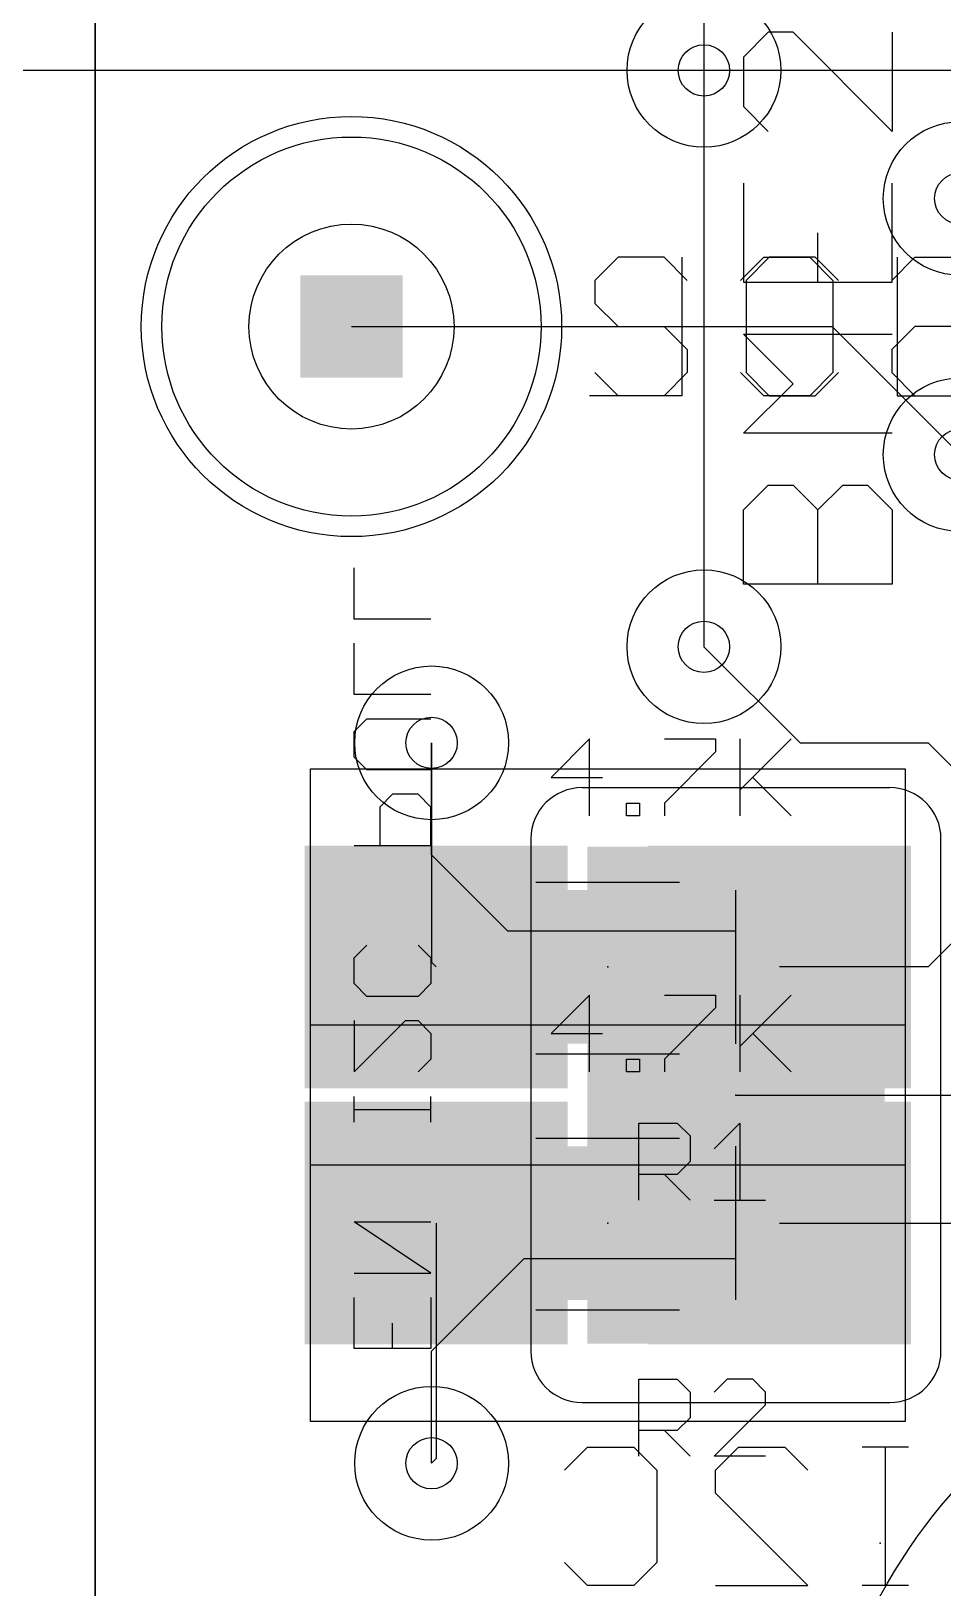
# Model space of a CAD drawing. Extents: x -47 to 60, y -34 to 22.
# Drawn here: x -0.32 to 4.2, y 3.91 to 11.62 of the extents above; entities that cross this region are included whole.
import ezdxf

# ---------------------------------------------------------------- set-up
doc = ezdxf.new("R2010")
doc.units = 0
for name, color, linetype in [('1', 12, 'CONTINUOUS'), ('16', 132, 'CONTINUOUS'), ('17', 110, 'CONTINUOUS'), ('18', 110, 'CONTINUOUS'), ('20', 53, 'CONTINUOUS'), ('21', 253, 'CONTINUOUS'), ('22', 53, 'CONTINUOUS'), ('23', 53, 'CONTINUOUS'), ('24', 53, 'CONTINUOUS'), ('25', 253, 'CONTINUOUS'), ('27', 253, 'CONTINUOUS'), ('28', 253, 'CONTINUOUS'), ('29', 253, 'CONTINUOUS'), ('30', 253, 'CONTINUOUS'), ('31', 253, 'CONTINUOUS'), ('35', 253, 'CONTINUOUS'), ('39', 12, 'CONTINUOUS'), ('44', 253, 'CONTINUOUS'), ('47', 253, 'CONTINUOUS'), ('51', 253, 'CONTINUOUS')]:
    doc.layers.add(name, color=color, linetype=linetype)

# ---------------------------------------------------------------- blocks, each defined once
blk = doc.blocks.new('RECT')
blk.add_solid([(-0.5, -0.5), (0.5, -0.5), (-0.5, 0.5), (0.5, 0.5)])
blk = doc.blocks.new('ROUNDP')
blk.add_circle((0, 0), 0.5)
blk = doc.blocks.new('ROUNDV')
blk.add_circle((0, 0), 0.5)

msp = doc.modelspace()

# ---------------------------------------------------------------- linework, layer by layer
at = {"layer": '1'}
for p, q in [((0, 20.32), (0, 0)), ((3.0163, 11.43), (3.0163, 8.5725)), ((1.6669, 8.0962), (1.6669, 7.0081)), ((4.2862, 7.1438), (4.1275, 6.985)), ((1.6669, 7.0081), (1.69, 6.985)), ((4.1275, 6.985), (3.39, 6.985)), ((1.69, 5.715), (1.69, 4.5475)), ((3.39, 5.715), (4.2862, 5.715)), ((1.69, 4.5475), (1.6669, 4.5244))]:
    msp.add_line(p, q, dxfattribs=at)
at = {"layer": '16'}
for p, q in [((0, 0), (0, 20.32)), ((3.0163, 14.7637), (3.0163, 11.43)), ((1.27, 10.16), (3.6513, 10.16)), ((3.6513, 10.16), (4.2862, 9.525)), ((3.0163, 8.5725), (3.4925, 8.0962)), ((1.6669, 7.5406), (1.6669, 8.0962)), ((3.4925, 8.0962), (4.1275, 8.0962)), ((4.1275, 8.0962), (4.445, 7.7788)), ((2.0447, 7.1628), (1.6669, 7.5406)), ((3.175, 6.604), (3.175, 7.366)), ((3.175, 7.1628), (2.0447, 7.1628)), ((3.175, 6.35), (4.445, 6.35)), ((3.175, 5.334), (3.175, 6.096)), ((2.1241, 5.5372), (1.6669, 5.08)), ((3.175, 5.5372), (2.1241, 5.5372)), ((1.6669, 4.5244), (1.6669, 5.08))]:
    msp.add_line(p, q, dxfattribs=at)
at = {"layer": '20'}
msp.add_line((0, 20.32), (0, 0), dxfattribs=at)
at = {"layer": '21'}
for p, q in [((2.5909, 10.5035), (2.4765, 10.3891)), ((2.8197, 10.5035), (2.5909, 10.5035)), ((2.9341, 10.3891), (2.8197, 10.5035)), ((3.3393, 10.5035), (3.2249, 10.3891)), ((3.5681, 10.5035), (3.3393, 10.5035)), ((3.6825, 10.3891), (3.5681, 10.5035)), ((3.9733, 10.5035), (3.9733, 9.8171)), ((2.4765, 10.3891), (2.4765, 10.2747)), ((3.2249, 10.3891), (3.2249, 9.9315)), ((2.4765, 10.2747), (2.5909, 10.1603)), ((2.5909, 10.1603), (2.8197, 10.1603)), ((2.8197, 10.1603), (2.9341, 10.0459)), ((2.9341, 10.0459), (2.9341, 9.9315)), ((2.5909, 9.8171), (2.4765, 9.9315)), ((2.9341, 9.9315), (2.8197, 9.8171)), ((3.2249, 9.9315), (3.3393, 9.8171)), ((3.5681, 9.8171), (3.6825, 9.9315)), ((2.8197, 9.8171), (2.5909, 9.8171)), ((3.3393, 9.8171), (3.5681, 9.8171)), ((3.9733, 9.8171), (4.4309, 9.8171))]:
    msp.add_line(p, q, dxfattribs=at)
at = {"layer": '22'}
for p, q in [((2.9074, 10.5035), (2.9074, 9.8171)), ((3.1982, 10.3891), (3.3126, 10.5035)), ((3.3126, 10.5035), (3.5414, 10.5035)), ((3.5414, 10.5035), (3.6558, 10.3891)), ((3.9467, 10.3891), (4.0611, 10.5035)), ((4.0611, 10.5035), (4.2899, 10.5035)), ((3.6558, 10.3891), (3.6558, 9.9315)), ((4.0611, 10.1603), (3.9467, 10.0459)), ((4.2899, 10.1603), (4.0611, 10.1603)), ((3.9467, 10.0459), (3.9467, 9.9315)), ((3.3126, 9.8171), (3.1982, 9.9315)), ((3.6558, 9.9315), (3.5414, 9.8171)), ((3.9467, 9.9315), (4.0611, 9.8171)), ((2.9074, 9.8171), (2.4498, 9.8171)), ((3.5414, 9.8171), (3.3126, 9.8171)), ((4.0611, 9.8171), (4.2899, 9.8171)), ((2.413, 7.874), (3.937, 7.874)), ((2.159, 7.62), (2.159, 5.08)), ((4.191, 5.08), (4.191, 7.62)), ((2.413, 4.826), (3.937, 4.826)), ((2.3251, 4.4899), (2.4395, 4.6043)), ((2.4395, 4.6043), (2.6683, 4.6043)), ((2.6683, 4.6043), (2.7827, 4.4899)), ((3.0735, 4.4899), (3.1879, 4.6043)), ((3.1879, 4.6043), (3.4167, 4.6043)), ((3.4167, 4.6043), (3.5311, 4.4899)), ((4.03, 4.6043), (3.8012, 4.6043)), ((3.9156, 3.918), (3.9156, 4.6043)), ((2.7827, 4.4899), (2.7827, 4.0323)), ((3.0735, 4.3755), (3.0735, 4.4899)), ((3.5311, 3.918), (3.0735, 4.3755)), ((2.4395, 3.918), (2.3251, 4.0323)), ((2.7827, 4.0323), (2.6683, 3.918)), ((2.6683, 3.918), (2.4395, 3.918)), ((3.0735, 3.918), (3.5311, 3.918)), ((4.03, 3.918), (3.8012, 3.918))]:
    msp.add_line(p, q, dxfattribs=at)
for centre, start, end in [((2.413, 7.62), 90, 180), ((3.937, 7.62), 0, 90), ((2.413, 5.08), 180, 270), ((3.937, 5.08), 270, 0)]:
    msp.add_arc(centre, 0.254, start, end, dxfattribs=at)
at = {"layer": '23'}
for p in [(2.54, 6.985), (2.54, 5.715), (3.8894, 4.1275)]:
    msp.add_point(p, dxfattribs=at)
at = {"layer": '24'}
msp.add_point((3.175, 6.35), dxfattribs=at)
at = {"layer": '25'}
for p, q in [((2.6933, 5.8293), (2.6933, 6.2106)), ((2.6933, 6.2106), (2.8839, 6.2106)), ((2.8839, 6.2106), (2.9475, 6.1471)), ((3.0675, 6.0835), (3.1946, 6.2106)), ((3.1946, 6.2106), (3.1946, 5.8293)), ((2.9475, 6.1471), (2.9475, 6.02)), ((2.8839, 5.9564), (2.6933, 5.9564)), ((2.8204, 5.9564), (2.9475, 5.8293)), ((2.9475, 6.02), (2.8839, 5.9564)), ((3.0675, 5.8293), (3.3217, 5.8293)), ((2.6933, 4.5593), (2.6933, 4.9406)), ((2.6933, 4.9406), (2.8839, 4.9406)), ((2.8839, 4.9406), (2.9475, 4.8771)), ((3.131, 4.9406), (3.0675, 4.8771)), ((3.2582, 4.9406), (3.131, 4.9406)), ((3.3217, 4.8771), (3.2582, 4.9406)), ((2.9475, 4.8771), (2.9475, 4.75)), ((3.3217, 4.8135), (3.3217, 4.8771)), ((3.0675, 4.5593), (3.3217, 4.8135)), ((2.9475, 4.75), (2.8839, 4.6864)), ((2.8839, 4.6864), (2.6933, 4.6864)), ((2.8204, 4.6864), (2.9475, 4.5593)), ((3.3217, 4.5593), (3.0675, 4.5593))]:
    msp.add_line(p, q, dxfattribs=at)
at = {"layer": '27'}
for p, q in [((3.3353, 11.6193), (3.2125, 11.4965)), ((3.4582, 11.6193), (3.3353, 11.6193)), ((3.9497, 11.1279), (3.4582, 11.6193)), ((3.9497, 11.6193), (3.9497, 11.1279)), ((3.2125, 11.4965), (3.2125, 11.2507)), ((3.2125, 11.2507), (3.3353, 11.1279)), ((3.2125, 10.8709), (3.2125, 10.3794)), ((3.9497, 10.3794), (3.9497, 10.8709)), ((3.5811, 10.3794), (3.5811, 10.6252)), ((3.2125, 10.3794), (3.9497, 10.3794)), ((3.4582, 9.8768), (3.2125, 10.1225)), ((3.2125, 10.1225), (3.9497, 10.1225)), ((3.2125, 9.631), (3.4582, 9.8768)), ((3.9497, 9.631), (3.2125, 9.631)), ((3.2125, 9.2512), (3.3353, 9.3741)), ((3.3353, 9.3741), (3.4582, 9.3741)), ((3.4582, 9.3741), (3.5811, 9.2512)), ((3.5811, 9.2512), (3.704, 9.3741)), ((3.704, 9.3741), (3.8268, 9.3741)), ((3.8268, 9.3741), (3.9497, 9.2512)), ((3.2125, 8.8826), (3.2125, 9.2512)), ((3.5811, 8.8826), (3.5811, 9.2512)), ((3.9497, 9.2512), (3.9497, 8.8826)), ((3.9497, 8.8826), (3.2125, 8.8826)), ((2.4496, 8.1156), (2.259, 7.925)), ((2.4496, 7.7343), (2.4496, 8.1156)), ((2.8203, 8.1156), (3.0745, 8.1156)), ((3.0745, 8.1156), (3.0745, 8.0521)), ((3.1945, 8.1156), (3.1945, 7.7343)), ((3.1945, 7.8614), (3.4487, 8.1156)), ((3.0745, 8.0521), (2.8203, 7.7979)), ((2.259, 7.925), (2.5132, 7.925)), ((3.258, 7.925), (3.4487, 7.7343)), ((2.6332, 7.7343), (2.6332, 7.7979)), ((2.6332, 7.7979), (2.6967, 7.7979)), ((2.6967, 7.7979), (2.6967, 7.7343)), ((2.8203, 7.7979), (2.8203, 7.7343)), ((2.6967, 7.7343), (2.6332, 7.7343)), ((2.4496, 6.8456), (2.259, 6.655)), ((2.4496, 6.4643), (2.4496, 6.8456)), ((2.8203, 6.8456), (3.0745, 6.8456)), ((3.0745, 6.8456), (3.0745, 6.7821)), ((3.1945, 6.8456), (3.1945, 6.4643)), ((3.1945, 6.5914), (3.4487, 6.8456)), ((3.0745, 6.7821), (2.8203, 6.5279)), ((2.259, 6.655), (2.5132, 6.655)), ((3.258, 6.655), (3.4487, 6.4643)), ((2.6332, 6.4643), (2.6332, 6.5279)), ((2.6332, 6.5279), (2.6967, 6.5279)), ((2.6967, 6.5279), (2.6967, 6.4643)), ((2.8203, 6.5279), (2.8203, 6.4643)), ((2.6967, 6.4643), (2.6332, 6.4643))]:
    msp.add_line(p, q, dxfattribs=at)
at = {"layer": '28'}
for p, q in [((1.2827, 8.71), (1.2827, 8.9642)), ((1.664, 8.71), (1.2827, 8.71)), ((1.2827, 8.3358), (1.2827, 8.59)), ((1.664, 8.3358), (1.2827, 8.3358)), ((1.2827, 8.1523), (1.3463, 8.2158)), ((1.3463, 8.2158), (1.664, 8.2158)), ((1.2827, 8.0252), (1.2827, 8.1523)), ((1.3463, 7.9616), (1.2827, 8.0252)), ((1.664, 7.9616), (1.3463, 7.9616)), ((1.4734, 7.8416), (1.4098, 7.7781)), ((1.6005, 7.8416), (1.4734, 7.8416)), ((1.664, 7.7781), (1.6005, 7.8416)), ((1.4098, 7.7781), (1.4098, 7.5874)), ((1.664, 7.5874), (1.664, 7.7781)), ((1.2827, 7.5874), (1.664, 7.5874)), ((1.2827, 7.0297), (1.3463, 7.0932)), ((1.2827, 6.9026), (1.2827, 7.0297)), ((1.6005, 7.0932), (1.664, 7.0297)), ((1.664, 7.0297), (1.664, 6.9026)), ((1.3463, 6.839), (1.2827, 6.9026)), ((1.664, 6.9026), (1.6005, 6.839)), ((1.6005, 6.839), (1.3463, 6.839)), ((1.2827, 6.719), (1.2827, 6.4648)), ((1.2827, 6.4648), (1.5369, 6.719)), ((1.5369, 6.719), (1.6005, 6.719)), ((1.6005, 6.719), (1.664, 6.6555)), ((1.664, 6.6555), (1.664, 6.5283)), ((1.664, 6.5283), (1.6005, 6.4648)), ((1.2827, 6.2153), (1.2827, 6.3424)), ((1.664, 6.2153), (1.664, 6.3424)), ((1.2827, 6.2789), (1.664, 6.2789)), ((1.664, 5.4669), (1.2827, 5.7211)), ((1.2827, 5.7211), (1.664, 5.7211)), ((1.2827, 5.4669), (1.664, 5.4669)), ((1.2827, 5.0927), (1.2827, 5.3469)), ((1.664, 5.3469), (1.664, 5.0927)), ((1.4734, 5.0927), (1.4734, 5.2198)), ((1.664, 5.0927), (1.2827, 5.0927))]:
    msp.add_line(p, q, dxfattribs=at)
at = {"layer": '39'}
for p, q in [((1.067, 6.002), (1.067, 7.968)), ((1.067, 7.968), (4.013, 7.968)), ((4.013, 7.968), (4.013, 6.002)), ((1.067, 4.732), (1.067, 6.698)), ((1.067, 6.698), (4.013, 6.698)), ((4.013, 6.698), (4.013, 4.732)), ((4.013, 6.002), (1.067, 6.002)), ((4.013, 4.732), (1.067, 4.732))]:
    msp.add_line(p, q, dxfattribs=at)
msp.add_circle((6.35, 2.54), 2.794, dxfattribs=at)
at = {"layer": '44'}
for centre, radius in [((3.0163, 11.43), 0.127), ((4.2862, 10.795), 0.127), ((1.27, 10.16), 0.508), ((4.2862, 9.525), 0.127), ((3.0163, 8.5725), 0.127), ((1.6669, 8.0962), 0.127), ((1.6669, 4.5244), 0.127)]:
    msp.add_circle(centre, radius, dxfattribs=at)
at = {"layer": '47'}
msp.add_line((6.35, 11.43), (-5.76, 11.43), dxfattribs=at)
at = {"layer": '51'}
for p, q in [((2.896, 7.404), (2.184, 7.404)), ((2.896, 6.553), (2.184, 6.553)), ((2.896, 6.134), (2.184, 6.134)), ((2.896, 5.283), (2.184, 5.283))]:
    msp.add_line(p, q, dxfattribs=at)

# ---------------------------------------------------------------- block references
at = {"layer": '1', "xscale": 1.1, "rotation": 180}
for p in [(1.69, 6.985), (3.39, 6.985), (1.69, 5.715), (3.39, 5.715)]:
    msp.add_blockref('RECT', p, dxfattribs=at)
at = {"layer": '16', "xscale": 0.635, "yscale": 1.27, "rotation": 90}
for p in [(3.175, 7.1628), (3.175, 6.35), (3.175, 5.5372)]:
    msp.add_blockref('RECT', p, dxfattribs=at)
at = {"layer": '17', "xscale": 1.8796, "yscale": 1.8796}
msp.add_blockref('ROUNDP', (1.27, 10.16), dxfattribs=at)
msp.add_blockref('ROUNDP', (1.27, 10.16), dxfattribs=at)
at = {"layer": '18', "xscale": 0.762, "yscale": 0.762}
for p in [(3.0163, 11.43), (3.0163, 11.43), (4.2862, 10.795), (4.2862, 10.795), (4.2862, 9.525), (4.2862, 9.525), (3.0163, 8.5725), (3.0163, 8.5725), (1.6669, 8.0962), (1.6669, 8.0962), (1.6669, 4.5244), (1.6669, 4.5244)]:
    msp.add_blockref('ROUNDV', p, dxfattribs=at)
at = {"layer": '21', "xscale": 0.4572, "yscale": 0.762, "rotation": 180}
for p in [(2.54, 6.985), (2.54, 5.715)]:
    msp.add_blockref('RECT', p, dxfattribs=at)
at = {"layer": '29', "xscale": 2.0828, "yscale": 2.0828}
msp.add_blockref('ROUNDP', (1.27, 10.16), dxfattribs=at)
at = {"layer": '29', "xscale": 1.3032, "yscale": 1.2032, "rotation": 180}
for p in [(1.69, 6.985), (3.39, 6.985), (1.69, 5.715), (3.39, 5.715)]:
    msp.add_blockref('RECT', p, dxfattribs=at)
at = {"layer": '30', "xscale": 2.0828, "yscale": 2.0828}
msp.add_blockref('ROUNDP', (1.27, 10.16), dxfattribs=at)
at = {"layer": '30', "xscale": 0.8382, "yscale": 1.4732, "rotation": 90}
for p in [(3.175, 7.1628), (3.175, 6.35), (3.175, 5.5372)]:
    msp.add_blockref('RECT', p, dxfattribs=at)
at = {"layer": '31', "xscale": 1.1, "rotation": 180}
for p in [(1.69, 6.985), (3.39, 6.985), (1.69, 5.715), (3.39, 5.715)]:
    msp.add_blockref('RECT', p, dxfattribs=at)
at = {"layer": '35', "xscale": 0.3998, "yscale": 0.6, "rotation": 180}
for p in [(2.54, 6.985), (2.54, 5.715)]:
    msp.add_blockref('RECT', p, dxfattribs=at)
at = {"layer": '51'}
for p, xscale, yscale, rotation in [((1.27, 10.16), 0.508, 0.508, 270), ((1.9598, 6.9799), 0.5001, 0.95, 180), ((3.1282, 6.9799), 0.5001, 0.95, 180), ((1.9598, 5.7099), 0.5001, 0.95, 180), ((3.1282, 5.7099), 0.5001, 0.95, 180)]:
    msp.add_blockref('RECT', p, dxfattribs=dict(at, xscale=xscale, yscale=yscale, rotation=rotation))

doc.saveas('drawing.dxf')
